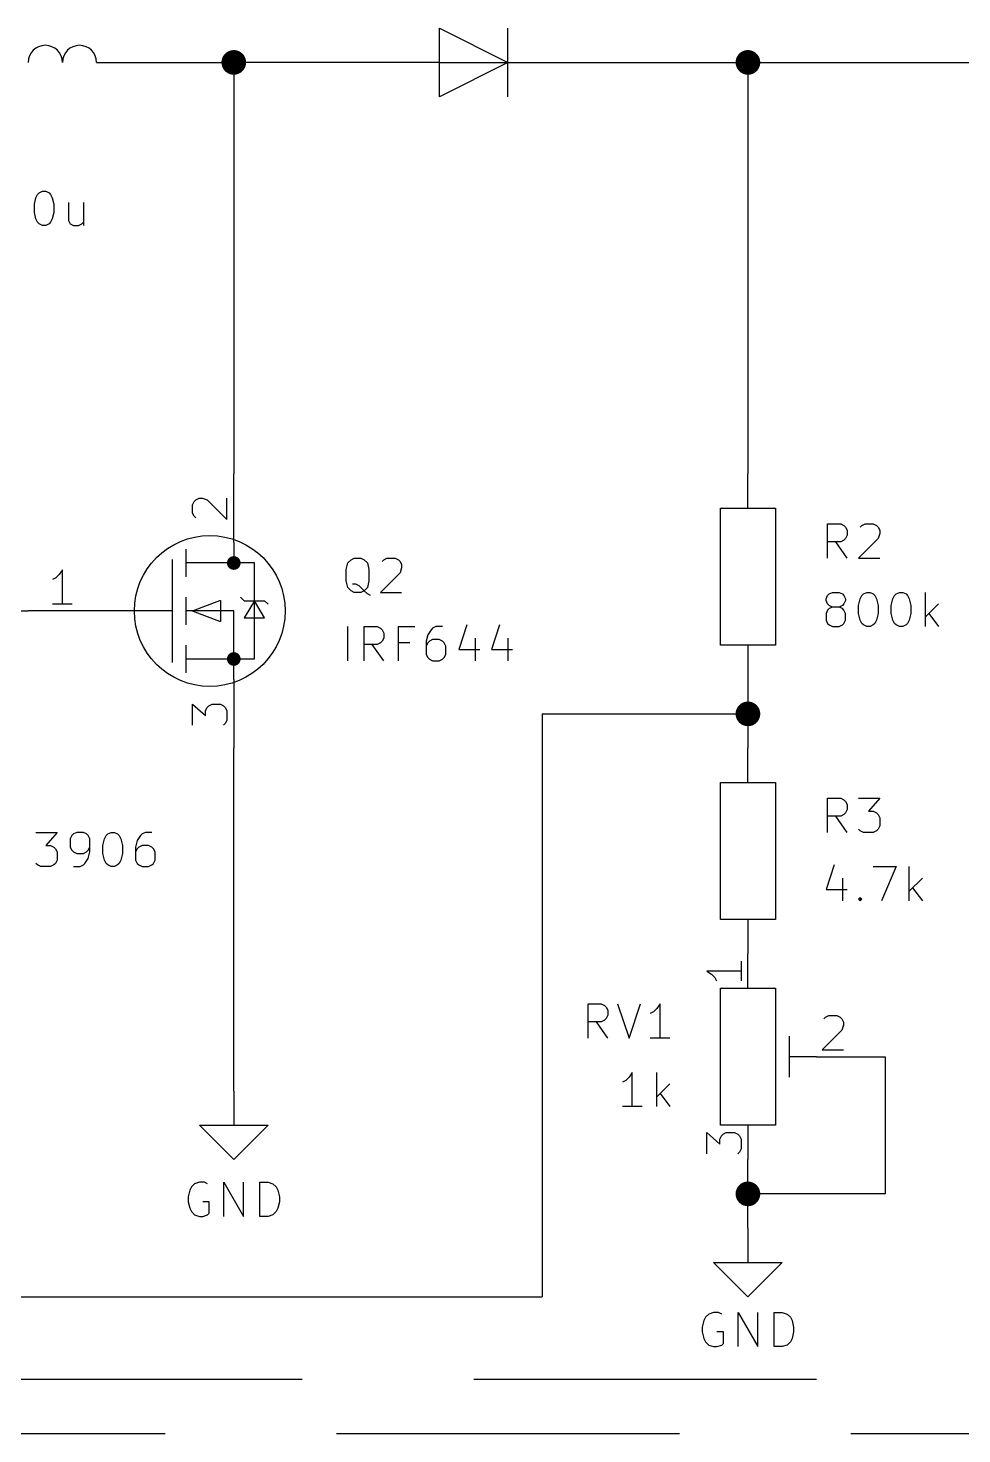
# Model space of a CAD drawing. Extents: x 0.4 to 11.3, y -7.9 to -0.4.
# Drawn here: x 2.85 to 4.212, y -3.75 to -1.7 of the extents above; entities that cross this region are included whole.
import ezdxf

# ---------------------------------------------------------------- set-up
doc = ezdxf.new("R2010")
doc.units = 0
doc.header["$MEASUREMENT"] = 0
doc.linetypes.add('DASHED', pattern=[0.75, 0.5, -0.25])
for name, color, linetype in [('BLUE3', 171, 'CONTINUOUS'), ('CYAN2', 4, 'CONTINUOUS'), ('GREEN3', 91, 'CONTINUOUS'), ('RED2', 1, 'CONTINUOUS'), ('RED3', 11, 'CONTINUOUS')]:
    doc.layers.add(name, color=color, linetype=linetype)

msp = doc.modelspace()

# ---------------------------------------------------------------- linework, layer by layer
at = {"layer": 'BLUE3', "linetype": 'DASHED'}
for p, q in [((0.5, -3.67), (5.2, -3.67)), ((5.3, -3.75), (0.5, -3.75))]:
    msp.add_line(p, q, dxfattribs=at)
at = {"layer": 'CYAN2', "linetype": 'CONTINUOUS'}
for p, q in [((2.8591, -1.9568), (2.8615, -1.9473)), ((2.8591, -1.9568), (2.8615, -1.9473)), ((2.8615, -1.9473), (2.8639, -1.9426)), ((2.8615, -1.9473), (2.8639, -1.9426)), ((2.8639, -1.9426), (2.8663, -1.9402)), ((2.8639, -1.9426), (2.8663, -1.9402)), ((2.8663, -1.9402), (2.871, -1.9378)), ((2.8663, -1.9402), (2.871, -1.9378)), ((2.871, -1.9378), (2.8758, -1.9378)), ((2.871, -1.9378), (2.8758, -1.9378)), ((2.8758, -1.9378), (2.8806, -1.9402)), ((2.8758, -1.9378), (2.8806, -1.9402)), ((2.8806, -1.9402), (2.8829, -1.9426)), ((2.8806, -1.9402), (2.8829, -1.9426)), ((2.8829, -1.9426), (2.8853, -1.9473)), ((2.8829, -1.9426), (2.8853, -1.9473)), ((2.8853, -1.9473), (2.8877, -1.9568)), ((2.8853, -1.9473), (2.8877, -1.9568)), ((2.8591, -1.9688), (2.8591, -1.9568)), ((2.8591, -1.9688), (2.8591, -1.9568)), ((2.8877, -1.9568), (2.8877, -1.9688)), ((2.8877, -1.9568), (2.8877, -1.9688)), ((2.9091, -1.9545), (2.9091, -1.9807)), ((2.9091, -1.9545), (2.9091, -1.9807)), ((2.9306, -1.9545), (2.9306, -1.9878)), ((2.9306, -1.9545), (2.9306, -1.9878)), ((2.8615, -1.9783), (2.8591, -1.9688)), ((2.8615, -1.9783), (2.8591, -1.9688)), ((2.8639, -1.983), (2.8615, -1.9783)), ((2.8639, -1.983), (2.8615, -1.9783)), ((2.8663, -1.9854), (2.8639, -1.983)), ((2.8663, -1.9854), (2.8639, -1.983)), ((2.871, -1.9878), (2.8663, -1.9854)), ((2.871, -1.9878), (2.8663, -1.9854)), ((2.8758, -1.9878), (2.871, -1.9878)), ((2.8758, -1.9878), (2.871, -1.9878)), ((2.8806, -1.9854), (2.8758, -1.9878)), ((2.8806, -1.9854), (2.8758, -1.9878)), ((2.8829, -1.983), (2.8806, -1.9854)), ((2.8829, -1.983), (2.8806, -1.9854)), ((2.8853, -1.9783), (2.8829, -1.983)), ((2.8853, -1.9783), (2.8829, -1.983)), ((2.8877, -1.9688), (2.8853, -1.9783)), ((2.8877, -1.9688), (2.8853, -1.9783)), ((2.9091, -1.9807), (2.9115, -1.9854)), ((2.9091, -1.9807), (2.9115, -1.9854)), ((2.9115, -1.9854), (2.9163, -1.9878)), ((2.9115, -1.9854), (2.9163, -1.9878)), ((2.9163, -1.9878), (2.9234, -1.9878)), ((2.9163, -1.9878), (2.9234, -1.9878)), ((2.9234, -1.9878), (2.9282, -1.9854)), ((2.9234, -1.9878), (2.9282, -1.9854)), ((2.9282, -1.9854), (2.9306, -1.983)), ((2.9282, -1.9854), (2.9306, -1.983)), ((4.0163, -2.4728), (4.0163, -2.4228)), ((4.0163, -2.4228), (4.0353, -2.4228)), ((4.0353, -2.4228), (4.0401, -2.4252)), ((4.0401, -2.4252), (4.0425, -2.4276)), ((4.0425, -2.4276), (4.0449, -2.4323)), ((4.0449, -2.4395), (4.0425, -2.4442)), ((4.0449, -2.4323), (4.0449, -2.4395)), ((4.0639, -2.4276), (4.0663, -2.4252)), ((4.0663, -2.4252), (4.071, -2.4228)), ((4.071, -2.4228), (4.0829, -2.4228)), ((4.0829, -2.4228), (4.0877, -2.4252)), ((4.0877, -2.4252), (4.0901, -2.4276)), ((4.0901, -2.4276), (4.0925, -2.4323)), ((4.0925, -2.4371), (4.0901, -2.4442)), ((4.0925, -2.4323), (4.0925, -2.4371)), ((4.0353, -2.449), (4.0163, -2.449)), ((4.0449, -2.4728), (4.0282, -2.449)), ((4.0401, -2.4466), (4.0353, -2.449)), ((4.0425, -2.4442), (4.0401, -2.4466)), ((4.0901, -2.4442), (4.0615, -2.4728)), ((3.3139, -2.4895), (3.3163, -2.4799)), ((3.3139, -2.4895), (3.3163, -2.4799)), ((3.3163, -2.4799), (3.321, -2.4752)), ((3.3163, -2.4799), (3.321, -2.4752)), ((3.321, -2.4752), (3.3258, -2.4728)), ((3.321, -2.4752), (3.3258, -2.4728)), ((3.3258, -2.4728), (3.3353, -2.4728)), ((3.3258, -2.4728), (3.3353, -2.4728)), ((3.3353, -2.4728), (3.3401, -2.4752)), ((3.3353, -2.4728), (3.3401, -2.4752)), ((3.3401, -2.4752), (3.3449, -2.4799)), ((3.3401, -2.4752), (3.3449, -2.4799)), ((3.3449, -2.4799), (3.3472, -2.4895)), ((3.3449, -2.4799), (3.3472, -2.4895)), ((3.3663, -2.4776), (3.3687, -2.4752)), ((3.3663, -2.4776), (3.3687, -2.4752)), ((3.3687, -2.4752), (3.3734, -2.4728)), ((3.3687, -2.4752), (3.3734, -2.4728)), ((3.3734, -2.4728), (3.3853, -2.4728)), ((3.3734, -2.4728), (3.3853, -2.4728)), ((3.3853, -2.4728), (3.3901, -2.4752)), ((3.3853, -2.4728), (3.3901, -2.4752)), ((3.3901, -2.4752), (3.3925, -2.4776)), ((3.3901, -2.4752), (3.3925, -2.4776)), ((3.3925, -2.4776), (3.3949, -2.4823)), ((3.3925, -2.4776), (3.3949, -2.4823)), ((4.0615, -2.4728), (4.0925, -2.4728)), ((3.3139, -2.5061), (3.3139, -2.4895)), ((3.3139, -2.5061), (3.3139, -2.4895)), ((3.3472, -2.4895), (3.3472, -2.5061)), ((3.3472, -2.4895), (3.3472, -2.5061)), ((3.3925, -2.4942), (3.3639, -2.5228)), ((3.3925, -2.4942), (3.3639, -2.5228)), ((3.3949, -2.4871), (3.3925, -2.4942)), ((3.3949, -2.4871), (3.3925, -2.4942)), ((3.3949, -2.4823), (3.3949, -2.4871)), ((3.3949, -2.4823), (3.3949, -2.4871)), ((3.3163, -2.5157), (3.3139, -2.5061)), ((3.3163, -2.5157), (3.3139, -2.5061)), ((3.321, -2.5204), (3.3163, -2.5157)), ((3.321, -2.5204), (3.3163, -2.5157)), ((3.3258, -2.5228), (3.321, -2.5204)), ((3.3258, -2.5228), (3.321, -2.5204)), ((3.3282, -2.5109), (3.3234, -2.5109)), ((3.3282, -2.5109), (3.3234, -2.5109)), ((3.3329, -2.5133), (3.3282, -2.5109)), ((3.3329, -2.5133), (3.3282, -2.5109)), ((3.3401, -2.5204), (3.3329, -2.5133)), ((3.3401, -2.5204), (3.3329, -2.5133)), ((3.3401, -2.5204), (3.3353, -2.5228)), ((3.3401, -2.5204), (3.3353, -2.5228)), ((3.3449, -2.5157), (3.3401, -2.5204)), ((3.3449, -2.5157), (3.3401, -2.5204)), ((3.3449, -2.5252), (3.3401, -2.5204)), ((3.3449, -2.5252), (3.3401, -2.5204)), ((3.3472, -2.5061), (3.3449, -2.5157)), ((3.3472, -2.5061), (3.3449, -2.5157)), ((3.3353, -2.5228), (3.3258, -2.5228)), ((3.3353, -2.5228), (3.3258, -2.5228)), ((3.3496, -2.5276), (3.3449, -2.5252)), ((3.3496, -2.5276), (3.3449, -2.5252)), ((3.3639, -2.5228), (3.3949, -2.5228)), ((3.3639, -2.5228), (3.3949, -2.5228)), ((4.0139, -2.5323), (4.0163, -2.5276)), ((4.0139, -2.5347), (4.0139, -2.5323)), ((4.0163, -2.5395), (4.0139, -2.5347)), ((4.0163, -2.5276), (4.0187, -2.5252)), ((4.0187, -2.5418), (4.0163, -2.5395)), ((4.0187, -2.5252), (4.0234, -2.5228)), ((4.0234, -2.5442), (4.0187, -2.5418)), ((4.0234, -2.5228), (4.0329, -2.5228)), ((4.0329, -2.5228), (4.0377, -2.5252)), ((4.0377, -2.5418), (4.0329, -2.5442)), ((4.0377, -2.5252), (4.0401, -2.5276)), ((4.0401, -2.5395), (4.0377, -2.5418)), ((4.0401, -2.5276), (4.0425, -2.5323)), ((4.0425, -2.5347), (4.0401, -2.5395)), ((4.0425, -2.5323), (4.0425, -2.5347)), ((4.0615, -2.5418), (4.0639, -2.5323)), ((4.0615, -2.5537), (4.0615, -2.5418)), ((4.0639, -2.5323), (4.0663, -2.5276)), ((4.0663, -2.5276), (4.0687, -2.5252)), ((4.0687, -2.5252), (4.0734, -2.5228)), ((4.0734, -2.5228), (4.0782, -2.5228)), ((4.0782, -2.5228), (4.0829, -2.5252)), ((4.0829, -2.5252), (4.0853, -2.5276)), ((4.0853, -2.5276), (4.0877, -2.5323)), ((4.0877, -2.5323), (4.0901, -2.5418)), ((4.0901, -2.5418), (4.0901, -2.5537)), ((4.1091, -2.5418), (4.1115, -2.5323)), ((4.1091, -2.5537), (4.1091, -2.5418)), ((4.1115, -2.5323), (4.1139, -2.5276)), ((4.1139, -2.5276), (4.1163, -2.5252)), ((4.1163, -2.5252), (4.121, -2.5228)), ((4.121, -2.5228), (4.1258, -2.5228)), ((4.1258, -2.5228), (4.1306, -2.5252)), ((4.1306, -2.5252), (4.1329, -2.5276)), ((4.1329, -2.5276), (4.1353, -2.5323)), ((4.1353, -2.5323), (4.1377, -2.5418)), ((4.1377, -2.5418), (4.1377, -2.5537)), ((4.1591, -2.5728), (4.1591, -2.5228)), ((4.1782, -2.5395), (4.1591, -2.5585)), ((4.0163, -2.549), (4.0139, -2.5537)), ((4.0139, -2.5537), (4.0139, -2.5633)), ((4.0187, -2.5466), (4.0163, -2.549)), ((4.0234, -2.5442), (4.0187, -2.5466)), ((4.0329, -2.5442), (4.0234, -2.5442)), ((4.0377, -2.5466), (4.0329, -2.5442)), ((4.0401, -2.549), (4.0377, -2.5466)), ((4.0425, -2.5537), (4.0401, -2.549)), ((4.0425, -2.5633), (4.0425, -2.5537)), ((4.0639, -2.5633), (4.0615, -2.5537)), ((4.0901, -2.5537), (4.0877, -2.5633)), ((4.1115, -2.5633), (4.1091, -2.5537)), ((4.1377, -2.5537), (4.1353, -2.5633)), ((4.1639, -2.5537), (4.1782, -2.5728)), ((3.3163, -2.6228), (3.3163, -2.5728)), ((3.3163, -2.6228), (3.3163, -2.5728)), ((3.3401, -2.6228), (3.3401, -2.5728)), ((3.3401, -2.5728), (3.3591, -2.5728)), ((3.3401, -2.6228), (3.3401, -2.5728)), ((3.3401, -2.5728), (3.3591, -2.5728)), ((3.3591, -2.5728), (3.3639, -2.5752)), ((3.3591, -2.5728), (3.3639, -2.5752)), ((3.3639, -2.5752), (3.3663, -2.5776)), ((3.3639, -2.5752), (3.3663, -2.5776)), ((3.3663, -2.5776), (3.3687, -2.5823)), ((3.3663, -2.5776), (3.3687, -2.5823)), ((3.3687, -2.5823), (3.3687, -2.5895)), ((3.3687, -2.5823), (3.3687, -2.5895)), ((3.3901, -2.6228), (3.3901, -2.5728)), ((3.3901, -2.5728), (3.4139, -2.5728)), ((3.3901, -2.6228), (3.3901, -2.5728)), ((3.3901, -2.5728), (3.4139, -2.5728)), ((3.4377, -2.5776), (3.4329, -2.5847)), ((3.4377, -2.5776), (3.4329, -2.5847)), ((3.4401, -2.5752), (3.4377, -2.5776)), ((3.4401, -2.5752), (3.4377, -2.5776)), ((3.4449, -2.5728), (3.4401, -2.5752)), ((3.4449, -2.5728), (3.4401, -2.5752)), ((3.4544, -2.5728), (3.4449, -2.5728)), ((3.4544, -2.5728), (3.4449, -2.5728)), ((3.4901, -2.5704), (3.4782, -2.6061)), ((3.4901, -2.5704), (3.4782, -2.6061)), ((3.5377, -2.5704), (3.5258, -2.6061)), ((3.5377, -2.5704), (3.5258, -2.6061)), ((4.0139, -2.5633), (4.0163, -2.568)), ((4.0163, -2.568), (4.0187, -2.5704)), ((4.0187, -2.5704), (4.0234, -2.5728)), ((4.0234, -2.5728), (4.0329, -2.5728)), ((4.0329, -2.5728), (4.0377, -2.5704)), ((4.0377, -2.5704), (4.0401, -2.568)), ((4.0401, -2.568), (4.0425, -2.5633)), ((4.0663, -2.568), (4.0639, -2.5633)), ((4.0687, -2.5704), (4.0663, -2.568)), ((4.0734, -2.5728), (4.0687, -2.5704)), ((4.0782, -2.5728), (4.0734, -2.5728)), ((4.0829, -2.5704), (4.0782, -2.5728)), ((4.0853, -2.568), (4.0829, -2.5704)), ((4.0877, -2.5633), (4.0853, -2.568)), ((4.1139, -2.568), (4.1115, -2.5633)), ((4.1163, -2.5704), (4.1139, -2.568)), ((4.121, -2.5728), (4.1163, -2.5704)), ((4.1258, -2.5728), (4.121, -2.5728)), ((4.1306, -2.5704), (4.1258, -2.5728)), ((4.1329, -2.568), (4.1306, -2.5704)), ((4.1353, -2.5633), (4.1329, -2.568)), ((3.3591, -2.599), (3.3401, -2.599)), ((3.3591, -2.599), (3.3401, -2.599)), ((3.3687, -2.6228), (3.352, -2.599)), ((3.3687, -2.6228), (3.352, -2.599)), ((3.3639, -2.5966), (3.3591, -2.599)), ((3.3639, -2.5966), (3.3591, -2.599)), ((3.3663, -2.5942), (3.3639, -2.5966)), ((3.3663, -2.5942), (3.3639, -2.5966)), ((3.3687, -2.5895), (3.3663, -2.5942)), ((3.3687, -2.5895), (3.3663, -2.5942)), ((3.4068, -2.5966), (3.3901, -2.5966)), ((3.4068, -2.5966), (3.3901, -2.5966)), ((3.4329, -2.5847), (3.4306, -2.5942)), ((3.4329, -2.5847), (3.4306, -2.5942)), ((3.4306, -2.5942), (3.4306, -2.6133)), ((3.4306, -2.5942), (3.4306, -2.6133)), ((3.4329, -2.5966), (3.4306, -2.6014)), ((3.4329, -2.5966), (3.4306, -2.6014)), ((3.4353, -2.5942), (3.4329, -2.5966)), ((3.4353, -2.5942), (3.4329, -2.5966)), ((3.4401, -2.5918), (3.4353, -2.5942)), ((3.4401, -2.5918), (3.4353, -2.5942)), ((3.4496, -2.5918), (3.4401, -2.5918)), ((3.4496, -2.5918), (3.4401, -2.5918)), ((3.4544, -2.5942), (3.4496, -2.5918)), ((3.4544, -2.5942), (3.4496, -2.5918)), ((3.4568, -2.5966), (3.4544, -2.5942)), ((3.4568, -2.5966), (3.4544, -2.5942)), ((3.4591, -2.6014), (3.4568, -2.5966)), ((3.4591, -2.6014), (3.4568, -2.5966)), ((3.4591, -2.6133), (3.4591, -2.6014)), ((3.4591, -2.6133), (3.4591, -2.6014)), ((3.502, -2.5895), (3.502, -2.6228)), ((3.502, -2.5895), (3.502, -2.6228)), ((3.5496, -2.5895), (3.5496, -2.6228)), ((3.5496, -2.5895), (3.5496, -2.6228)), ((3.4306, -2.6133), (3.4329, -2.618)), ((3.4306, -2.6133), (3.4329, -2.618)), ((3.4329, -2.618), (3.4353, -2.6204)), ((3.4329, -2.618), (3.4353, -2.6204)), ((3.4353, -2.6204), (3.4401, -2.6228)), ((3.4353, -2.6204), (3.4401, -2.6228)), ((3.4401, -2.6228), (3.4496, -2.6228)), ((3.4401, -2.6228), (3.4496, -2.6228)), ((3.4496, -2.6228), (3.4544, -2.6204)), ((3.4496, -2.6228), (3.4544, -2.6204)), ((3.4544, -2.6204), (3.4568, -2.618)), ((3.4544, -2.6204), (3.4568, -2.618)), ((3.4568, -2.618), (3.4591, -2.6133)), ((3.4568, -2.618), (3.4591, -2.6133)), ((3.4782, -2.6061), (3.5091, -2.6061)), ((3.4782, -2.6061), (3.5091, -2.6061)), ((3.5258, -2.6061), (3.5568, -2.6061)), ((3.5258, -2.6061), (3.5568, -2.6061)), ((4.0163, -2.8728), (4.0163, -2.8228)), ((4.0163, -2.8228), (4.0353, -2.8228)), ((4.0163, -2.8728), (4.0163, -2.8228)), ((4.0163, -2.8228), (4.0353, -2.8228)), ((4.0353, -2.8228), (4.0401, -2.8252)), ((4.0353, -2.8228), (4.0401, -2.8252)), ((4.0401, -2.8252), (4.0425, -2.8276)), ((4.0401, -2.8252), (4.0425, -2.8276)), ((4.0425, -2.8276), (4.0449, -2.8323)), ((4.0425, -2.8276), (4.0449, -2.8323)), ((4.0615, -2.8228), (4.0925, -2.8228)), ((4.0615, -2.8228), (4.0925, -2.8228)), ((4.0925, -2.8228), (4.0758, -2.8418)), ((4.0925, -2.8228), (4.0758, -2.8418)), ((4.0353, -2.849), (4.0163, -2.849)), ((4.0353, -2.849), (4.0163, -2.849)), ((4.0449, -2.8728), (4.0282, -2.849)), ((4.0449, -2.8728), (4.0282, -2.849)), ((4.0401, -2.8466), (4.0353, -2.849)), ((4.0401, -2.8466), (4.0353, -2.849)), ((4.0425, -2.8442), (4.0401, -2.8466)), ((4.0425, -2.8442), (4.0401, -2.8466)), ((4.0449, -2.8395), (4.0425, -2.8442)), ((4.0449, -2.8395), (4.0425, -2.8442)), ((4.0449, -2.8323), (4.0449, -2.8395)), ((4.0449, -2.8323), (4.0449, -2.8395)), ((4.0758, -2.8418), (4.0829, -2.8418)), ((4.0758, -2.8418), (4.0829, -2.8418)), ((4.0829, -2.8418), (4.0877, -2.8442)), ((4.0829, -2.8418), (4.0877, -2.8442)), ((4.0877, -2.8442), (4.0901, -2.8466)), ((4.0877, -2.8442), (4.0901, -2.8466)), ((4.0901, -2.8466), (4.0925, -2.8514)), ((4.0901, -2.8466), (4.0925, -2.8514)), ((4.0639, -2.8704), (4.0615, -2.868)), ((4.0639, -2.8704), (4.0615, -2.868)), ((4.0901, -2.868), (4.0877, -2.8704)), ((4.0901, -2.868), (4.0877, -2.8704)), ((4.0925, -2.8633), (4.0901, -2.868)), ((4.0925, -2.8633), (4.0901, -2.868)), ((4.0925, -2.8514), (4.0925, -2.8633)), ((4.0925, -2.8514), (4.0925, -2.8633)), ((2.8615, -2.8728), (2.8925, -2.8728)), ((2.8615, -2.8728), (2.8925, -2.8728)), ((2.8925, -2.8728), (2.8758, -2.8918)), ((2.8925, -2.8728), (2.8758, -2.8918)), ((2.9139, -2.8776), (2.9115, -2.8823)), ((2.9139, -2.8776), (2.9115, -2.8823)), ((2.9115, -2.8823), (2.9115, -2.8942)), ((2.9115, -2.8823), (2.9115, -2.8942)), ((2.9163, -2.8752), (2.9139, -2.8776)), ((2.9163, -2.8752), (2.9139, -2.8776)), ((2.921, -2.8728), (2.9163, -2.8752)), ((2.921, -2.8728), (2.9163, -2.8752)), ((2.9306, -2.8728), (2.921, -2.8728)), ((2.9306, -2.8728), (2.921, -2.8728)), ((2.9353, -2.8752), (2.9306, -2.8728)), ((2.9353, -2.8752), (2.9306, -2.8728)), ((2.9377, -2.8776), (2.9353, -2.8752)), ((2.9377, -2.8776), (2.9353, -2.8752)), ((2.9401, -2.8823), (2.9377, -2.8776)), ((2.9401, -2.8823), (2.9377, -2.8776)), ((2.9401, -2.9014), (2.9401, -2.8823)), ((2.9401, -2.9014), (2.9401, -2.8823)), ((2.9591, -2.8918), (2.9615, -2.8823)), ((2.9591, -2.8918), (2.9615, -2.8823)), ((2.9615, -2.8823), (2.9639, -2.8776)), ((2.9615, -2.8823), (2.9639, -2.8776)), ((2.9639, -2.8776), (2.9663, -2.8752)), ((2.9639, -2.8776), (2.9663, -2.8752)), ((2.9663, -2.8752), (2.971, -2.8728)), ((2.9663, -2.8752), (2.971, -2.8728)), ((2.971, -2.8728), (2.9758, -2.8728)), ((2.971, -2.8728), (2.9758, -2.8728)), ((2.9758, -2.8728), (2.9806, -2.8752)), ((2.9758, -2.8728), (2.9806, -2.8752)), ((2.9806, -2.8752), (2.9829, -2.8776)), ((2.9806, -2.8752), (2.9829, -2.8776)), ((2.9829, -2.8776), (2.9853, -2.8823)), ((2.9829, -2.8776), (2.9853, -2.8823)), ((2.9853, -2.8823), (2.9877, -2.8918)), ((2.9853, -2.8823), (2.9877, -2.8918)), ((3.0091, -2.8847), (3.0068, -2.8942)), ((3.0091, -2.8847), (3.0068, -2.8942)), ((3.0139, -2.8776), (3.0091, -2.8847)), ((3.0139, -2.8776), (3.0091, -2.8847)), ((3.0163, -2.8752), (3.0139, -2.8776)), ((3.0163, -2.8752), (3.0139, -2.8776)), ((3.021, -2.8728), (3.0163, -2.8752)), ((3.021, -2.8728), (3.0163, -2.8752)), ((3.0306, -2.8728), (3.021, -2.8728)), ((3.0306, -2.8728), (3.021, -2.8728)), ((4.0687, -2.8728), (4.0639, -2.8704)), ((4.0687, -2.8728), (4.0639, -2.8704)), ((4.0829, -2.8728), (4.0687, -2.8728)), ((4.0829, -2.8728), (4.0687, -2.8728)), ((4.0877, -2.8704), (4.0829, -2.8728)), ((4.0877, -2.8704), (4.0829, -2.8728)), ((2.8758, -2.8918), (2.8829, -2.8918)), ((2.8758, -2.8918), (2.8829, -2.8918)), ((2.8829, -2.8918), (2.8877, -2.8942)), ((2.8829, -2.8918), (2.8877, -2.8942)), ((2.8877, -2.8942), (2.8901, -2.8966)), ((2.8877, -2.8942), (2.8901, -2.8966)), ((2.8901, -2.8966), (2.8925, -2.9014)), ((2.8901, -2.8966), (2.8925, -2.9014)), ((2.8925, -2.9014), (2.8925, -2.9133)), ((2.8925, -2.9014), (2.8925, -2.9133)), ((2.9115, -2.8942), (2.9139, -2.899)), ((2.9115, -2.8942), (2.9139, -2.899)), ((2.9139, -2.899), (2.9163, -2.9014)), ((2.9139, -2.899), (2.9163, -2.9014)), ((2.9163, -2.9014), (2.921, -2.9037)), ((2.9163, -2.9014), (2.921, -2.9037)), ((2.921, -2.9037), (2.9306, -2.9037)), ((2.921, -2.9037), (2.9306, -2.9037)), ((2.9306, -2.9037), (2.9353, -2.9014)), ((2.9306, -2.9037), (2.9353, -2.9014)), ((2.9329, -2.918), (2.9377, -2.9109)), ((2.9329, -2.918), (2.9377, -2.9109)), ((2.9353, -2.9014), (2.9377, -2.899)), ((2.9353, -2.9014), (2.9377, -2.899)), ((2.9377, -2.899), (2.9401, -2.8942)), ((2.9377, -2.899), (2.9401, -2.8942)), ((2.9377, -2.9109), (2.9401, -2.9014)), ((2.9377, -2.9109), (2.9401, -2.9014)), ((2.9591, -2.9037), (2.9591, -2.8918)), ((2.9591, -2.9037), (2.9591, -2.8918)), ((2.9615, -2.9133), (2.9591, -2.9037)), ((2.9615, -2.9133), (2.9591, -2.9037)), ((2.9877, -2.9037), (2.9853, -2.9133)), ((2.9877, -2.9037), (2.9853, -2.9133)), ((2.9877, -2.8918), (2.9877, -2.9037)), ((2.9877, -2.8918), (2.9877, -2.9037)), ((3.0068, -2.8942), (3.0068, -2.9133)), ((3.0068, -2.8942), (3.0068, -2.9133)), ((3.0091, -2.8966), (3.0068, -2.9014)), ((3.0091, -2.8966), (3.0068, -2.9014)), ((3.0115, -2.8942), (3.0091, -2.8966)), ((3.0115, -2.8942), (3.0091, -2.8966)), ((3.0163, -2.8918), (3.0115, -2.8942)), ((3.0163, -2.8918), (3.0115, -2.8942)), ((3.0258, -2.8918), (3.0163, -2.8918)), ((3.0258, -2.8918), (3.0163, -2.8918)), ((3.0306, -2.8942), (3.0258, -2.8918)), ((3.0306, -2.8942), (3.0258, -2.8918)), ((3.0329, -2.8966), (3.0306, -2.8942)), ((3.0329, -2.8966), (3.0306, -2.8942)), ((3.0353, -2.9014), (3.0329, -2.8966)), ((3.0353, -2.9014), (3.0329, -2.8966)), ((3.0353, -2.9133), (3.0353, -2.9014)), ((3.0353, -2.9133), (3.0353, -2.9014)), ((2.8639, -2.9204), (2.8615, -2.918)), ((2.8639, -2.9204), (2.8615, -2.918)), ((2.8687, -2.9228), (2.8639, -2.9204)), ((2.8687, -2.9228), (2.8639, -2.9204)), ((2.8829, -2.9228), (2.8687, -2.9228)), ((2.8829, -2.9228), (2.8687, -2.9228)), ((2.8877, -2.9204), (2.8829, -2.9228)), ((2.8877, -2.9204), (2.8829, -2.9228)), ((2.8901, -2.918), (2.8877, -2.9204)), ((2.8901, -2.918), (2.8877, -2.9204)), ((2.8925, -2.9133), (2.8901, -2.918)), ((2.8925, -2.9133), (2.8901, -2.918)), ((2.9163, -2.9228), (2.9258, -2.9228)), ((2.9163, -2.9228), (2.9258, -2.9228)), ((2.9258, -2.9228), (2.9306, -2.9204)), ((2.9258, -2.9228), (2.9306, -2.9204)), ((2.9306, -2.9204), (2.9329, -2.918)), ((2.9306, -2.9204), (2.9329, -2.918)), ((2.9639, -2.918), (2.9615, -2.9133)), ((2.9639, -2.918), (2.9615, -2.9133)), ((2.9663, -2.9204), (2.9639, -2.918)), ((2.9663, -2.9204), (2.9639, -2.918)), ((2.971, -2.9228), (2.9663, -2.9204)), ((2.971, -2.9228), (2.9663, -2.9204)), ((2.9758, -2.9228), (2.971, -2.9228)), ((2.9758, -2.9228), (2.971, -2.9228)), ((2.9806, -2.9204), (2.9758, -2.9228)), ((2.9806, -2.9204), (2.9758, -2.9228)), ((2.9829, -2.918), (2.9806, -2.9204)), ((2.9829, -2.918), (2.9806, -2.9204)), ((2.9853, -2.9133), (2.9829, -2.918)), ((2.9853, -2.9133), (2.9829, -2.918)), ((3.0068, -2.9133), (3.0091, -2.918)), ((3.0068, -2.9133), (3.0091, -2.918)), ((3.0091, -2.918), (3.0115, -2.9204)), ((3.0091, -2.918), (3.0115, -2.9204)), ((3.0115, -2.9204), (3.0163, -2.9228)), ((3.0115, -2.9204), (3.0163, -2.9228)), ((3.0163, -2.9228), (3.0258, -2.9228)), ((3.0163, -2.9228), (3.0258, -2.9228)), ((3.0258, -2.9228), (3.0306, -2.9204)), ((3.0258, -2.9228), (3.0306, -2.9204)), ((3.0306, -2.9204), (3.0329, -2.918)), ((3.0306, -2.9204), (3.0329, -2.918)), ((3.0329, -2.918), (3.0353, -2.9133)), ((3.0329, -2.918), (3.0353, -2.9133)), ((4.0258, -2.9204), (4.0139, -2.9561)), ((4.0258, -2.9204), (4.0139, -2.9561)), ((4.0829, -2.9228), (4.1163, -2.9228)), ((4.0829, -2.9228), (4.1163, -2.9228)), ((4.1163, -2.9228), (4.0949, -2.9728)), ((4.1163, -2.9228), (4.0949, -2.9728)), ((4.1353, -2.9728), (4.1353, -2.9228)), ((4.1353, -2.9728), (4.1353, -2.9228)), ((4.0377, -2.9395), (4.0377, -2.9728)), ((4.0377, -2.9395), (4.0377, -2.9728)), ((4.1544, -2.9395), (4.1353, -2.9585)), ((4.1544, -2.9395), (4.1353, -2.9585)), ((4.0139, -2.9561), (4.0449, -2.9561)), ((4.0139, -2.9561), (4.0449, -2.9561)), ((4.0615, -2.9704), (4.0639, -2.968)), ((4.0615, -2.9704), (4.0639, -2.968)), ((4.0639, -2.9728), (4.0615, -2.9704)), ((4.0639, -2.9728), (4.0615, -2.9704)), ((4.0639, -2.968), (4.0663, -2.9704)), ((4.0639, -2.968), (4.0639, -2.9728)), ((4.0639, -2.968), (4.0663, -2.9704)), ((4.0639, -2.968), (4.0639, -2.9728)), ((4.0663, -2.9704), (4.0639, -2.9728)), ((4.0663, -2.9704), (4.0639, -2.9728)), ((4.1401, -2.9537), (4.1544, -2.9728)), ((4.1401, -2.9537), (4.1544, -2.9728)), ((3.667, -3.1728), (3.667, -3.1228)), ((3.667, -3.1228), (3.6861, -3.1228)), ((3.667, -3.1728), (3.667, -3.1228)), ((3.667, -3.1228), (3.6861, -3.1228)), ((3.6861, -3.1228), (3.6909, -3.1252)), ((3.6861, -3.1228), (3.6909, -3.1252)), ((3.6909, -3.1252), (3.6932, -3.1276)), ((3.6909, -3.1252), (3.6932, -3.1276)), ((3.6932, -3.1276), (3.6956, -3.1323)), ((3.6932, -3.1276), (3.6956, -3.1323)), ((3.6956, -3.1323), (3.6956, -3.1395)), ((3.6956, -3.1323), (3.6956, -3.1395)), ((3.7099, -3.1228), (3.7266, -3.1728)), ((3.7099, -3.1228), (3.7266, -3.1728)), ((3.7266, -3.1728), (3.7432, -3.1228)), ((3.7266, -3.1728), (3.7432, -3.1228)), ((3.7623, -3.1347), (3.7575, -3.1371)), ((3.7623, -3.1347), (3.7575, -3.1371)), ((3.7671, -3.1299), (3.7623, -3.1347)), ((3.7671, -3.1299), (3.7623, -3.1347)), ((3.7718, -3.1228), (3.7671, -3.1299)), ((3.7718, -3.1228), (3.7671, -3.1299)), ((3.7718, -3.1728), (3.7718, -3.1228)), ((3.7718, -3.1728), (3.7718, -3.1228)), ((3.6861, -3.149), (3.667, -3.149)), ((3.6861, -3.149), (3.667, -3.149)), ((3.6956, -3.1728), (3.679, -3.149)), ((3.6956, -3.1728), (3.679, -3.149)), ((3.6909, -3.1466), (3.6861, -3.149)), ((3.6909, -3.1466), (3.6861, -3.149)), ((3.6932, -3.1442), (3.6909, -3.1466)), ((3.6932, -3.1442), (3.6909, -3.1466)), ((3.6956, -3.1395), (3.6932, -3.1442)), ((3.6956, -3.1395), (3.6932, -3.1442)), ((3.7861, -3.1728), (3.7575, -3.1728)), ((3.7861, -3.1728), (3.7575, -3.1728)), ((3.7218, -3.2347), (3.7171, -3.2371)), ((3.7218, -3.2347), (3.7171, -3.2371)), ((3.7266, -3.2299), (3.7218, -3.2347)), ((3.7266, -3.2299), (3.7218, -3.2347)), ((3.7313, -3.2228), (3.7266, -3.2299)), ((3.7313, -3.2228), (3.7266, -3.2299)), ((3.7313, -3.2728), (3.7313, -3.2228)), ((3.7313, -3.2728), (3.7313, -3.2228)), ((3.767, -3.2728), (3.767, -3.2228)), ((3.767, -3.2728), (3.767, -3.2228)), ((3.7861, -3.2395), (3.767, -3.2585)), ((3.7861, -3.2395), (3.767, -3.2585)), ((3.7718, -3.2538), (3.7861, -3.2728)), ((3.7718, -3.2538), (3.7861, -3.2728)), ((3.7456, -3.2728), (3.7171, -3.2728)), ((3.7456, -3.2728), (3.7171, -3.2728)), ((3.0857, -3.3947), (3.0833, -3.4042)), ((3.0881, -3.3899), (3.0857, -3.3947)), ((3.0929, -3.3852), (3.0881, -3.3899)), ((3.1, -3.3828), (3.0929, -3.3852)), ((3.1071, -3.3828), (3.1, -3.3828)), ((3.1119, -3.3852), (3.1071, -3.3828)), ((3.1357, -3.4328), (3.1357, -3.3828)), ((3.1357, -3.3828), (3.1643, -3.4328)), ((3.1643, -3.4328), (3.1643, -3.3828)), ((3.1881, -3.4328), (3.1881, -3.3828)), ((3.1881, -3.3828), (3.2, -3.3828)), ((3.2, -3.3828), (3.2071, -3.3852)), ((3.2071, -3.3852), (3.2119, -3.3899)), ((3.2119, -3.3899), (3.2143, -3.3947)), ((3.2143, -3.3947), (3.2167, -3.4042)), ((3.0833, -3.4042), (3.0833, -3.4114)), ((3.0833, -3.4114), (3.0857, -3.4209)), ((3.0857, -3.4209), (3.0881, -3.4257)), ((3.1143, -3.4114), (3.1048, -3.4114)), ((3.1143, -3.428), (3.1143, -3.4114)), ((3.2143, -3.4209), (3.2119, -3.4257)), ((3.2167, -3.4114), (3.2143, -3.4209)), ((3.2167, -3.4042), (3.2167, -3.4114)), ((3.0881, -3.4257), (3.0929, -3.4304)), ((3.0929, -3.4304), (3.1, -3.4328)), ((3.1, -3.4328), (3.1048, -3.4328)), ((3.1048, -3.4328), (3.1119, -3.4304)), ((3.1119, -3.4304), (3.1143, -3.428)), ((3.2, -3.4328), (3.1881, -3.4328)), ((3.2071, -3.4304), (3.2, -3.4328)), ((3.2119, -3.4257), (3.2071, -3.4304)), ((3.8357, -3.5847), (3.8333, -3.5942)), ((3.8381, -3.5799), (3.8357, -3.5847)), ((3.8429, -3.5752), (3.8381, -3.5799)), ((3.85, -3.5728), (3.8429, -3.5752)), ((3.8571, -3.5728), (3.85, -3.5728)), ((3.8619, -3.5752), (3.8571, -3.5728)), ((3.8857, -3.6228), (3.8857, -3.5728)), ((3.8857, -3.5728), (3.9143, -3.6228)), ((3.9143, -3.6228), (3.9143, -3.5728)), ((3.9381, -3.6228), (3.9381, -3.5728)), ((3.9381, -3.5728), (3.95, -3.5728)), ((3.95, -3.5728), (3.9571, -3.5752)), ((3.9571, -3.5752), (3.9619, -3.5799)), ((3.9619, -3.5799), (3.9643, -3.5847)), ((3.9643, -3.5847), (3.9667, -3.5942)), ((3.8333, -3.5942), (3.8333, -3.6014)), ((3.8333, -3.6014), (3.8357, -3.6109)), ((3.8643, -3.6014), (3.8548, -3.6014)), ((3.8643, -3.618), (3.8643, -3.6014)), ((3.9667, -3.6014), (3.9643, -3.6109)), ((3.9667, -3.5942), (3.9667, -3.6014)), ((3.8357, -3.6109), (3.8381, -3.6157)), ((3.8381, -3.6157), (3.8429, -3.6204)), ((3.8429, -3.6204), (3.85, -3.6228)), ((3.85, -3.6228), (3.8548, -3.6228)), ((3.8548, -3.6228), (3.8619, -3.6204)), ((3.8619, -3.6204), (3.8643, -3.618)), ((3.95, -3.6228), (3.9381, -3.6228)), ((3.9571, -3.6204), (3.95, -3.6228)), ((3.9619, -3.6157), (3.9571, -3.6204)), ((3.9643, -3.6109), (3.9619, -3.6157))]:
    msp.add_line(p, q, dxfattribs=at)
at = {"layer": 'GREEN3', "linetype": 'CONTINUOUS'}
for p, q in [((3, -1.75), (3.15, -1.75)), ((3.15, -1.75), (3.15, -2.35)), ((3.35, -1.75), (3.15, -1.75)), ((3.65, -1.75), (3.9, -1.75)), ((3.9, -1.75), (4.3, -1.75)), ((3.9, -1.75), (3.9, -2.35)), ((2.65, -2.55), (2.85, -2.55)), ((3.9, -2.65), (3.9, -2.7)), ((3.6, -2.7), (3.6, -3.55)), ((3.6, -2.7), (3.9, -2.7)), ((3.9, -2.7), (3.9, -2.75)), ((3.15, -3.25), (3.15, -2.75)), ((4.05, -3.2), (4.1, -3.2)), ((4.1, -3.2), (4.1, -3.4)), ((3.9, -3.4), (3.9, -3.35)), ((3.9, -3.45), (3.9, -3.4)), ((4.1, -3.4), (3.9, -3.4)), ((2.05, -3.55), (3.6, -3.55))]:
    msp.add_line(p, q, dxfattribs=at)
at = {"layer": 'GREEN3', "const_width": 0.018}
for points in [[(3.141, -1.75, 1), (3.159, -1.75, 1)], [(3.891, -1.75, 1), (3.909, -1.75, 1)], [(3.891, -2.7, 1), (3.909, -2.7, 1)], [(3.891, -3.4, 1), (3.909, -3.4, 1)]]:
    msp.add_lwpolyline(points, format="xyb", close=True, dxfattribs=at)
at = {"layer": 'RED2', "linetype": 'CONTINUOUS'}
for p, q in [((3.45, -1.8), (3.45, -1.7)), ((3.45, -1.7), (3.55, -1.75)), ((3.55, -1.8), (3.55, -1.7)), ((2.95, -1.75), (3, -1.75)), ((3.45, -1.75), (3.35, -1.75)), ((3.45, -1.75), (3.55, -1.75)), ((3.55, -1.75), (3.45, -1.8)), ((3.55, -1.75), (3.65, -1.75)), ((3.15, -2.45), (3.15, -2.35)), ((3.15, -2.45), (3.15, -2.35)), ((3.9, -2.4), (3.9, -2.35)), ((3.86, -2.6), (3.86, -2.4)), ((3.86, -2.4), (3.94, -2.4)), ((3.94, -2.4), (3.94, -2.6)), ((3.15, -2.45), (3.15, -2.48)), ((3.06, -2.475), (3.06, -2.625)), ((3.08, -2.46), (3.08, -2.5)), ((3.18, -2.48), (3.08, -2.48)), ((3.18, -2.62), (3.18, -2.48)), ((3.08, -2.53), (3.08, -2.57)), ((3.0899, -2.5496), (3.1298, -2.5346)), ((3.1298, -2.5346), (3.1298, -2.5346)), ((3.1298, -2.5346), (3.1298, -2.5346)), ((3.1298, -2.5346), (3.1299, -2.5346)), ((3.1299, -2.5346), (3.13, -2.5346)), ((3.13, -2.5346), (3.1301, -2.5346)), ((3.1301, -2.5346), (3.1302, -2.5346)), ((3.1302, -2.5346), (3.1302, -2.5347)), ((3.1302, -2.5347), (3.1303, -2.5347)), ((3.1303, -2.5347), (3.1303, -2.5348)), ((3.1303, -2.5348), (3.1304, -2.5348)), ((3.1304, -2.5348), (3.1304, -2.535)), ((3.1304, -2.535), (3.1304, -2.565)), ((3.16, -2.53), (3.165, -2.535)), ((3.165, -2.535), (3.195, -2.535)), ((3.18, -2.535), (3.165, -2.56)), ((3.195, -2.56), (3.18, -2.535)), ((3.195, -2.535), (3.2, -2.54)), ((2.95, -2.55), (2.85, -2.55)), ((2.95, -2.55), (2.85, -2.55)), ((3.06, -2.55), (2.95, -2.55)), ((3.15, -2.55), (3.08, -2.55)), ((3.0896, -2.55), (3.0897, -2.5498)), ((3.0897, -2.5502), (3.0896, -2.55)), ((3.0896, -2.55), (3.0896, -2.55)), ((3.0896, -2.55), (3.0896, -2.55)), ((3.0897, -2.5497), (3.0899, -2.5496)), ((3.0897, -2.5498), (3.0897, -2.5497)), ((3.0897, -2.5497), (3.0897, -2.5497)), ((3.0897, -2.5497), (3.0897, -2.5497)), ((3.0897, -2.5503), (3.0897, -2.5502)), ((3.0899, -2.5504), (3.0897, -2.5503)), ((3.0897, -2.5503), (3.0897, -2.5503)), ((3.0897, -2.5503), (3.0897, -2.5503)), ((3.1298, -2.5654), (3.0899, -2.5504)), ((3.15, -2.65), (3.15, -2.55)), ((3.165, -2.56), (3.195, -2.56)), ((3.1299, -2.5654), (3.1298, -2.5654)), ((3.1298, -2.5654), (3.1298, -2.5654)), ((3.1298, -2.5654), (3.1298, -2.5654)), ((3.13, -2.5654), (3.1299, -2.5654)), ((3.1301, -2.5654), (3.13, -2.5654)), ((3.1302, -2.5654), (3.1301, -2.5654)), ((3.1303, -2.5653), (3.1302, -2.5653)), ((3.1302, -2.5653), (3.1302, -2.5654)), ((3.1304, -2.5652), (3.1303, -2.5652)), ((3.1303, -2.5652), (3.1303, -2.5653)), ((3.1304, -2.565), (3.1304, -2.5652)), ((3.08, -2.6), (3.08, -2.64)), ((3.94, -2.6), (3.86, -2.6)), ((3.9, -2.6), (3.9, -2.65)), ((3.08, -2.62), (3.18, -2.62)), ((3.15, -2.65), (3.15, -2.75)), ((3.15, -2.65), (3.15, -2.75)), ((3.9, -2.8), (3.9, -2.75)), ((3.9, -2.8), (3.9, -2.75)), ((3.86, -3), (3.86, -2.8)), ((3.86, -2.8), (3.94, -2.8)), ((3.94, -2.8), (3.94, -3)), ((3.94, -3), (3.86, -3)), ((3.9, -3), (3.9, -3.05)), ((3.9, -3), (3.9, -3.05)), ((3.9, -3.1), (3.9, -3.05)), ((3.9, -3.1), (3.9, -3.05)), ((3.86, -3.3), (3.86, -3.1)), ((3.86, -3.1), (3.94, -3.1)), ((3.94, -3.1), (3.94, -3.3)), ((3.96, -3.17), (3.96, -3.23)), ((4, -3.2), (3.96, -3.2)), ((4, -3.2), (4.05, -3.2)), ((4, -3.2), (4.05, -3.2)), ((3.15, -3.25), (3.15, -3.3)), ((3.15, -3.35), (3.1, -3.3)), ((3.1, -3.3), (3.15, -3.3)), ((3.15, -3.3), (3.2, -3.3)), ((3.2, -3.3), (3.15, -3.35)), ((3.94, -3.3), (3.86, -3.3)), ((3.9, -3.3), (3.9, -3.35)), ((3.9, -3.3), (3.9, -3.35)), ((3.9, -3.45), (3.9, -3.5)), ((3.9, -3.55), (3.85, -3.5)), ((3.85, -3.5), (3.9, -3.5)), ((3.9, -3.5), (3.95, -3.5)), ((3.95, -3.5), (3.9, -3.55))]:
    msp.add_line(p, q, dxfattribs=at)
at = {"layer": 'RED2', "const_width": 0.01}
for points in [[(3.145, -2.48, 1), (3.155, -2.48, 1)], [(3.145, -2.62, 1), (3.155, -2.62, 1)]]:
    msp.add_lwpolyline(points, format="xyb", close=True, dxfattribs=at)
at = {"layer": 'RED2'}
msp.add_circle((3.115, -2.55), 0.11, dxfattribs=at)
for centre in [(2.875, -1.7501), (2.925, -1.7501)]:
    msp.add_arc(centre, 0.025, 0.2441, 179.7559, dxfattribs=at)
at = {"layer": 'RED3', "linetype": 'CONTINUOUS'}
for p, q in [((3.0899, -2.3952), (3.0923, -2.3905)), ((3.0899, -2.3952), (3.0923, -2.3905)), ((3.0899, -2.4071), (3.0899, -2.3952)), ((3.0899, -2.4071), (3.0899, -2.3952)), ((3.0923, -2.3905), (3.0946, -2.3881)), ((3.0923, -2.3905), (3.0946, -2.3881)), ((3.0946, -2.3881), (3.0994, -2.3857)), ((3.0946, -2.3881), (3.0994, -2.3857)), ((3.0994, -2.3857), (3.1042, -2.3857)), ((3.0994, -2.3857), (3.1042, -2.3857)), ((3.1042, -2.3857), (3.1113, -2.3881)), ((3.1042, -2.3857), (3.1113, -2.3881)), ((3.1113, -2.3881), (3.1399, -2.4167)), ((3.1113, -2.3881), (3.1399, -2.4167)), ((3.1399, -2.4167), (3.1399, -2.3857)), ((3.1399, -2.4167), (3.1399, -2.3857)), ((3.0923, -2.4119), (3.0899, -2.4071)), ((3.0923, -2.4119), (3.0899, -2.4071)), ((3.0946, -2.4143), (3.0923, -2.4119)), ((3.0946, -2.4143), (3.0923, -2.4119)), ((2.8952, -2.497), (2.8905, -2.5018)), ((2.8952, -2.497), (2.8905, -2.5018)), ((2.9, -2.4899), (2.8952, -2.497)), ((2.9, -2.4899), (2.8952, -2.497)), ((2.9, -2.5399), (2.9, -2.4899)), ((2.9, -2.5399), (2.9, -2.4899)), ((2.8905, -2.5018), (2.8857, -2.5042)), ((2.8905, -2.5018), (2.8857, -2.5042)), ((2.9143, -2.5399), (2.8857, -2.5399)), ((2.9143, -2.5399), (2.8857, -2.5399)), ((3.0899, -2.7167), (3.0899, -2.6857)), ((3.0899, -2.6857), (3.1089, -2.7024)), ((3.0899, -2.7167), (3.0899, -2.6857)), ((3.0899, -2.6857), (3.1089, -2.7024)), ((3.1089, -2.6952), (3.1113, -2.6905)), ((3.1089, -2.6952), (3.1113, -2.6905)), ((3.1089, -2.7024), (3.1089, -2.6952)), ((3.1089, -2.7024), (3.1089, -2.6952)), ((3.1113, -2.6905), (3.1137, -2.6881)), ((3.1113, -2.6905), (3.1137, -2.6881)), ((3.1137, -2.6881), (3.1184, -2.6857)), ((3.1137, -2.6881), (3.1184, -2.6857)), ((3.1184, -2.6857), (3.1304, -2.6857)), ((3.1184, -2.6857), (3.1304, -2.6857)), ((3.1304, -2.6857), (3.1351, -2.6881)), ((3.1304, -2.6857), (3.1351, -2.6881)), ((3.1351, -2.6881), (3.1375, -2.6905)), ((3.1351, -2.6881), (3.1375, -2.6905)), ((3.1375, -2.6905), (3.1399, -2.6952)), ((3.1375, -2.6905), (3.1399, -2.6952)), ((3.1399, -2.6952), (3.1399, -2.7095)), ((3.1399, -2.6952), (3.1399, -2.7095)), ((3.1375, -2.7143), (3.1351, -2.7167)), ((3.1375, -2.7143), (3.1351, -2.7167)), ((3.1399, -2.7095), (3.1375, -2.7143)), ((3.1399, -2.7095), (3.1375, -2.7143)), ((3.8899, -3.075), (3.8399, -3.075)), ((3.8399, -3.075), (3.847, -3.0798)), ((3.8899, -3.075), (3.8399, -3.075)), ((3.8399, -3.075), (3.847, -3.0798)), ((3.8899, -3.0607), (3.8899, -3.0893)), ((3.8899, -3.0607), (3.8899, -3.0893)), ((3.847, -3.0798), (3.8518, -3.0845)), ((3.847, -3.0798), (3.8518, -3.0845)), ((3.8518, -3.0845), (3.8542, -3.0893)), ((3.8518, -3.0845), (3.8542, -3.0893)), ((4.0107, -3.1446), (4.0131, -3.1423)), ((4.0107, -3.1446), (4.0131, -3.1423)), ((4.0131, -3.1423), (4.0179, -3.1399)), ((4.0131, -3.1423), (4.0179, -3.1399)), ((4.0179, -3.1399), (4.0298, -3.1399)), ((4.0179, -3.1399), (4.0298, -3.1399)), ((4.0298, -3.1399), (4.0345, -3.1423)), ((4.0298, -3.1399), (4.0345, -3.1423)), ((4.0345, -3.1423), (4.0369, -3.1446)), ((4.0345, -3.1423), (4.0369, -3.1446)), ((4.0369, -3.1446), (4.0393, -3.1494)), ((4.0369, -3.1446), (4.0393, -3.1494)), ((4.0393, -3.1542), (4.0369, -3.1613)), ((4.0393, -3.1542), (4.0369, -3.1613)), ((4.0393, -3.1494), (4.0393, -3.1542)), ((4.0393, -3.1494), (4.0393, -3.1542)), ((4.0369, -3.1613), (4.0083, -3.1899)), ((4.0369, -3.1613), (4.0083, -3.1899)), ((4.0083, -3.1899), (4.0393, -3.1899)), ((4.0083, -3.1899), (4.0393, -3.1899)), ((3.8399, -3.3417), (3.8399, -3.3107)), ((3.8399, -3.3107), (3.8589, -3.3274)), ((3.8399, -3.3417), (3.8399, -3.3107)), ((3.8399, -3.3107), (3.8589, -3.3274)), ((3.8589, -3.3202), (3.8613, -3.3155)), ((3.8589, -3.3202), (3.8613, -3.3155)), ((3.8589, -3.3274), (3.8589, -3.3202)), ((3.8589, -3.3274), (3.8589, -3.3202)), ((3.8613, -3.3155), (3.8637, -3.3131)), ((3.8613, -3.3155), (3.8637, -3.3131)), ((3.8637, -3.3131), (3.8684, -3.3107)), ((3.8637, -3.3131), (3.8684, -3.3107)), ((3.8684, -3.3107), (3.8804, -3.3107)), ((3.8684, -3.3107), (3.8804, -3.3107)), ((3.8804, -3.3107), (3.8851, -3.3131)), ((3.8804, -3.3107), (3.8851, -3.3131)), ((3.8851, -3.3131), (3.8875, -3.3155)), ((3.8851, -3.3131), (3.8875, -3.3155)), ((3.8875, -3.3155), (3.8899, -3.3202)), ((3.8875, -3.3155), (3.8899, -3.3202)), ((3.8899, -3.3202), (3.8899, -3.3345)), ((3.8899, -3.3202), (3.8899, -3.3345)), ((3.8875, -3.3393), (3.8851, -3.3417)), ((3.8875, -3.3393), (3.8851, -3.3417)), ((3.8899, -3.3345), (3.8875, -3.3393)), ((3.8899, -3.3345), (3.8875, -3.3393))]:
    msp.add_line(p, q, dxfattribs=at)

doc.saveas('drawing.dxf')
